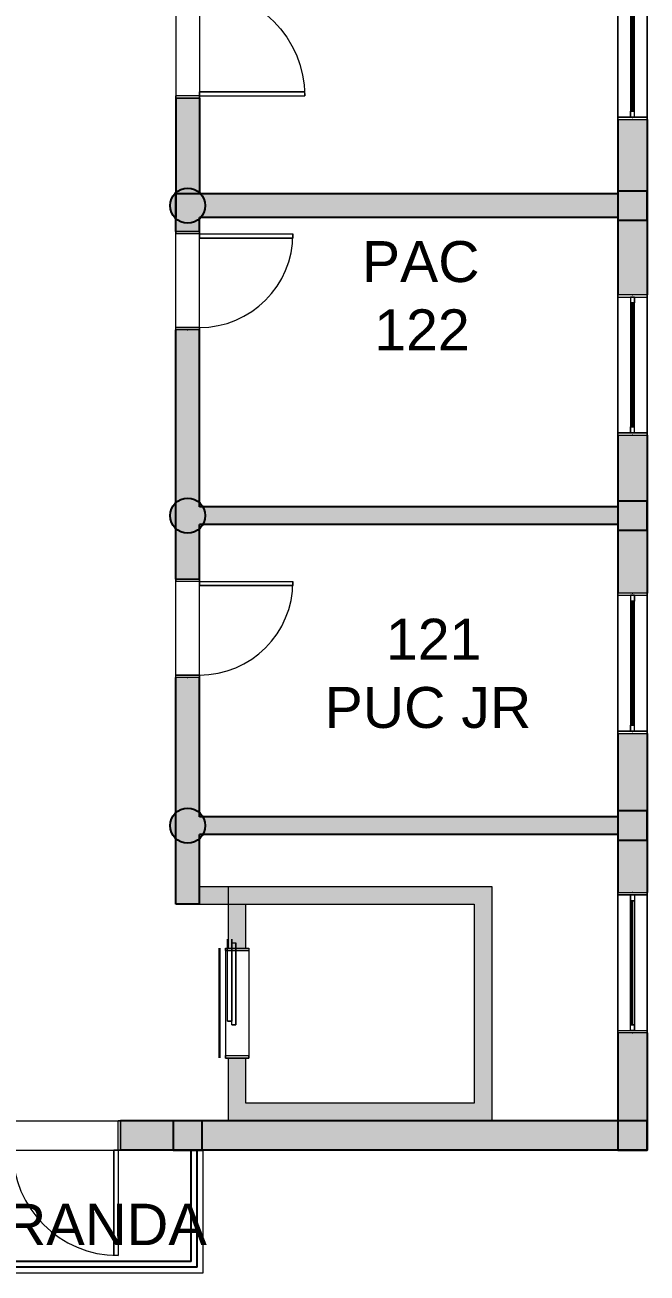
# Model space of a CAD drawing. Header units: metres. Extents: x 512 to 829, y -209 to 245.
# Drawn here: x 688.88 to 694.2, y -105.75 to -95.08 of the extents above; entities that cross this region are included whole.
import ezdxf

# ---------------------------------------------------------------- set-up
doc = ezdxf.new("R2010")
doc.units = ezdxf.units.M
doc.header["$LTSCALE"] = 0.508
doc.set_wipeout_variables(frame=1)
doc.header["$PDSIZE"] = -2
for name, color, linetype, lineweight in [('AMB-NOVOS', 10, 'Continuous', 15), ('CONTORNO', 7, 'Continuous', 15), ('COVID-ADESIVO ELEVADOR', 90, 'Continuous', 5), ('None', 7, 'Continuous', 5), ('NãoImprimir', 7, 'Continuous', 5), ('Peitoris', 2, 'Continuous', 5), ('ROTADEF', 253, 'Continuous', 15), ('Telhado-Princ', 7, 'Continuous', 5), ('TEXTO', 7, 'Continuous', 15)]:
    doc.layers.add(name, color=color, linetype=linetype, lineweight=lineweight)
doc.styles.add('Arial', font='arial.ttf')

# ---------------------------------------------------------------- blocks, each defined once
blk = doc.blocks.new('Grupo-6517')
at = {"layer": 'None', "color": 7, "linetype": 'Continuous', "lineweight": 5}
for p, q in [((-0.47, 0.1), (-0.47, -0.1)), ((0.47, 0.1), (0.47, -0.1))]:
    blk.add_line(p, q, dxfattribs=at)
blk = doc.blocks.new('Grupo-6518')
at = {"layer": 'None', "color": 7, "linetype": 'Continuous', "lineweight": 5}
for points in [[(-0.47, 0.1), (-0.45, 0.1), (-0.45, -0.1), (-0.47, -0.1)], [(0.45, 0.1), (0.47, 0.1), (0.47, -0.1), (0.45, -0.1)]]:
    blk.add_lwpolyline(points, close=True, dxfattribs=at)
blk = doc.blocks.new('Grupo-6519')
at = {"layer": 'None', "color": 7, "linetype": 'Continuous', "lineweight": 5}
for p, q in [((-0.47, 0.1), (-0.45, 0.1)), ((-0.45, 0.1), (-0.45, -0.1)), ((0.47, 0.1), (0.45, 0.1)), ((0.45, 0.1), (0.45, -0.1)), ((-0.47, -0.1), (-0.45, -0.1)), ((0.47, -0.1), (0.45, -0.1))]:
    blk.add_line(p, q, dxfattribs=at)
at = {"layer": 'None', "color": 7}
for name in ['Grupo-6517', 'Grupo-6518']:
    blk.add_blockref(name, (0, 0), dxfattribs=at)
blk = doc.blocks.new('Grupo-6520')
at = {"layer": 'None', "color": 7, "linetype": 'Continuous', "lineweight": 5}
blk.add_arc((-0.45, 0.1), 0.9, 0, 90, dxfattribs=at)
blk = doc.blocks.new('Grupo-6521')
at = {"layer": 'None', "color": 7, "linetype": 'Continuous', "lineweight": 5}
blk.add_lwpolyline([(-0.45, 0.1), (-0.45, 1), (-0.415, 1), (-0.415, 0.1)], close=True, dxfattribs=at)
blk = doc.blocks.new('Grupo-6522')
at = {"layer": 'None', "color": 7, "linetype": 'Continuous', "lineweight": 5}
for p, q in [((-0.45, 0.1), (-0.45, 1)), ((-0.45, 1), (-0.415, 1)), ((-0.415, 0.1), (-0.415, 1)), ((-0.45, 0.1), (-0.415, 0.1))]:
    blk.add_line(p, q, dxfattribs=at)
at = {"layer": 'None', "color": 7}
blk.add_blockref('Grupo-6521', (0, 0), dxfattribs=at)
blk = doc.blocks.new('Grupo-6523')
at = {"layer": 'Peitoris', "color": 7}
blk.add_blockref('Grupo-6522', (0, 0), dxfattribs=at)
blk = doc.blocks.new('Grupo-6524')
at = {"layer": 'None', "color": 7, "linetype": 'Continuous', "lineweight": 5}
for p, q in [((0.47, 0.1), (-0.47, 0.1)), ((0.47, -0.1), (-0.47, -0.1))]:
    blk.add_line(p, q, dxfattribs=at)
blk = doc.blocks.new('Door (2D)-262')
at = {"layer": 'NãoImprimir', "color": 7, "linetype": 'Continuous', "lineweight": 5}
for p in [(-0.47, 0), (0.47, 0)]:
    blk.add_point(p, dxfattribs=at)
at = {"layer": 'None', "color": 7}
for name in ['Grupo-6523', 'Grupo-6519']:
    blk.add_blockref(name, (0, 0), dxfattribs=at)
at = {"layer": 'Peitoris', "color": 7}
blk.add_blockref('Grupo-6520', (0, 0), dxfattribs=at)
at = {"layer": 'Telhado-Princ', "color": 7}
blk.add_blockref('Grupo-6524', (0, 0), dxfattribs=at)
blk = doc.blocks.new('Grupo-6549')
at = {"layer": 'None', "color": 7, "linetype": 'Continuous', "lineweight": 5}
for p, q in [((-0.42, 0.1), (-0.42, -0.1)), ((0.42, 0.1), (0.42, -0.1))]:
    blk.add_line(p, q, dxfattribs=at)
blk = doc.blocks.new('Grupo-6550')
at = {"layer": 'None', "color": 7, "linetype": 'Continuous', "lineweight": 5}
for points in [[(-0.42, 0.1), (-0.4, 0.1), (-0.4, -0.1), (-0.42, -0.1)], [(0.4, 0.1), (0.42, 0.1), (0.42, -0.1), (0.4, -0.1)]]:
    blk.add_lwpolyline(points, close=True, dxfattribs=at)
blk = doc.blocks.new('Grupo-6551')
at = {"layer": 'None', "color": 7, "linetype": 'Continuous', "lineweight": 5}
for p, q in [((-0.42, 0.1), (-0.4, 0.1)), ((-0.4, 0.1), (-0.4, -0.1)), ((0.42, 0.1), (0.4, 0.1)), ((0.4, 0.1), (0.4, -0.1)), ((-0.42, -0.1), (-0.4, -0.1)), ((0.42, -0.1), (0.4, -0.1))]:
    blk.add_line(p, q, dxfattribs=at)
at = {"layer": 'None', "color": 7}
for name in ['Grupo-6549', 'Grupo-6550']:
    blk.add_blockref(name, (0, 0), dxfattribs=at)
blk = doc.blocks.new('Grupo-6552')
at = {"layer": 'None', "color": 7, "linetype": 'Continuous', "lineweight": 5}
blk.add_arc((-0.4, 0.1), 0.8, 0, 90, dxfattribs=at)
blk = doc.blocks.new('Grupo-6553')
at = {"layer": 'None', "color": 7, "linetype": 'Continuous', "lineweight": 5}
blk.add_lwpolyline([(-0.4, 0.1), (-0.4, 0.9), (-0.365, 0.9), (-0.365, 0.1)], close=True, dxfattribs=at)
blk = doc.blocks.new('Grupo-6554')
at = {"layer": 'None', "color": 7, "linetype": 'Continuous', "lineweight": 5}
for p, q in [((-0.4, 0.1), (-0.4, 0.9)), ((-0.4, 0.9), (-0.365, 0.9)), ((-0.365, 0.1), (-0.365, 0.9)), ((-0.4, 0.1), (-0.365, 0.1))]:
    blk.add_line(p, q, dxfattribs=at)
at = {"layer": 'None', "color": 7}
blk.add_blockref('Grupo-6553', (0, 0), dxfattribs=at)
blk = doc.blocks.new('Grupo-6555')
at = {"layer": 'Peitoris', "color": 7}
blk.add_blockref('Grupo-6554', (0, 0), dxfattribs=at)
blk = doc.blocks.new('Grupo-6556')
at = {"layer": 'None', "color": 7, "linetype": 'Continuous', "lineweight": 5}
for p, q in [((0.42, 0.1), (-0.42, 0.1)), ((0.42, -0.1), (-0.42, -0.1))]:
    blk.add_line(p, q, dxfattribs=at)
blk = doc.blocks.new('Door (2D)-266')
at = {"layer": 'NãoImprimir', "color": 7, "linetype": 'Continuous', "lineweight": 5}
for p in [(-0.42, 0), (0.42, 0)]:
    blk.add_point(p, dxfattribs=at)
at = {"layer": 'None', "color": 7}
for name in ['Grupo-6555', 'Grupo-6551']:
    blk.add_blockref(name, (0, 0), dxfattribs=at)
at = {"layer": 'Peitoris', "color": 7}
blk.add_blockref('Grupo-6552', (0, 0), dxfattribs=at)
at = {"layer": 'Telhado-Princ', "color": 7}
blk.add_blockref('Grupo-6556', (0, 0), dxfattribs=at)
blk = doc.blocks.new('Grupo-6557')
at = {"layer": 'None', "color": 7, "linetype": 'Continuous', "lineweight": 5}
for p, q in [((-0.42, 0.1), (-0.42, -0.1)), ((0.42, 0.1), (0.42, -0.1))]:
    blk.add_line(p, q, dxfattribs=at)
blk = doc.blocks.new('Grupo-6558')
at = {"layer": 'None', "color": 7, "linetype": 'Continuous', "lineweight": 5}
for points in [[(-0.42, 0.1), (-0.4, 0.1), (-0.4, -0.1), (-0.42, -0.1)], [(0.4, 0.1), (0.42, 0.1), (0.42, -0.1), (0.4, -0.1)]]:
    blk.add_lwpolyline(points, close=True, dxfattribs=at)
blk = doc.blocks.new('Grupo-6559')
at = {"layer": 'None', "color": 7, "linetype": 'Continuous', "lineweight": 5}
for p, q in [((-0.42, 0.1), (-0.4, 0.1)), ((-0.4, 0.1), (-0.4, -0.1)), ((0.42, 0.1), (0.4, 0.1)), ((0.4, 0.1), (0.4, -0.1)), ((-0.42, -0.1), (-0.4, -0.1)), ((0.42, -0.1), (0.4, -0.1))]:
    blk.add_line(p, q, dxfattribs=at)
at = {"layer": 'None', "color": 7}
for name in ['Grupo-6557', 'Grupo-6558']:
    blk.add_blockref(name, (0, 0), dxfattribs=at)
blk = doc.blocks.new('Grupo-6560')
at = {"layer": 'None', "color": 7, "linetype": 'Continuous', "lineweight": 5}
blk.add_arc((-0.4, 0.1), 0.8, 0, 90, dxfattribs=at)
blk = doc.blocks.new('Grupo-6561')
at = {"layer": 'None', "color": 7, "linetype": 'Continuous', "lineweight": 5}
blk.add_lwpolyline([(-0.4, 0.1), (-0.4, 0.9), (-0.365, 0.9), (-0.365, 0.1)], close=True, dxfattribs=at)
blk = doc.blocks.new('Grupo-6562')
at = {"layer": 'None', "color": 7, "linetype": 'Continuous', "lineweight": 5}
for p, q in [((-0.4, 0.1), (-0.4, 0.9)), ((-0.4, 0.9), (-0.365, 0.9)), ((-0.365, 0.1), (-0.365, 0.9)), ((-0.4, 0.1), (-0.365, 0.1))]:
    blk.add_line(p, q, dxfattribs=at)
at = {"layer": 'None', "color": 7}
blk.add_blockref('Grupo-6561', (0, 0), dxfattribs=at)
blk = doc.blocks.new('Grupo-6563')
at = {"layer": 'Peitoris', "color": 7}
blk.add_blockref('Grupo-6562', (0, 0), dxfattribs=at)
blk = doc.blocks.new('Grupo-6564')
at = {"layer": 'None', "color": 7, "linetype": 'Continuous', "lineweight": 5}
for p, q in [((0.42, 0.1), (-0.42, 0.1)), ((0.42, -0.1), (-0.42, -0.1))]:
    blk.add_line(p, q, dxfattribs=at)
blk = doc.blocks.new('Door (2D)-267')
at = {"layer": 'NãoImprimir', "color": 7, "linetype": 'Continuous', "lineweight": 5}
for p in [(-0.42, 0), (0.42, 0)]:
    blk.add_point(p, dxfattribs=at)
at = {"layer": 'None', "color": 7}
for name in ['Grupo-6563', 'Grupo-6559']:
    blk.add_blockref(name, (0, 0), dxfattribs=at)
at = {"layer": 'Peitoris', "color": 7}
blk.add_blockref('Grupo-6560', (0, 0), dxfattribs=at)
at = {"layer": 'Telhado-Princ', "color": 7}
blk.add_blockref('Grupo-6564', (0, 0), dxfattribs=at)
blk = doc.blocks.new('Grupo-6669')
at = {"layer": 'None', "color": 7, "linetype": 'Continuous', "lineweight": 5}
for p, q in [((-0.47, 0.125), (-0.47, -0.125)), ((0.47, 0.125), (0.47, -0.125))]:
    blk.add_line(p, q, dxfattribs=at)
blk = doc.blocks.new('Grupo-6670')
at = {"layer": 'None', "color": 7, "linetype": 'Continuous', "lineweight": 5}
for points in [[(-0.47, 0.125), (-0.45, 0.125), (-0.45, -0.125), (-0.47, -0.125)], [(0.45, 0.125), (0.47, 0.125), (0.47, -0.125), (0.45, -0.125)]]:
    blk.add_lwpolyline(points, close=True, dxfattribs=at)
blk = doc.blocks.new('Grupo-6671')
at = {"layer": 'None', "color": 7, "linetype": 'Continuous', "lineweight": 5}
for p, q in [((-0.47, 0.125), (-0.45, 0.125)), ((-0.45, 0.125), (-0.45, -0.125)), ((0.47, 0.125), (0.45, 0.125)), ((0.45, 0.125), (0.45, -0.125)), ((-0.47, -0.125), (-0.45, -0.125)), ((0.47, -0.125), (0.45, -0.125))]:
    blk.add_line(p, q, dxfattribs=at)
at = {"layer": 'None', "color": 7}
for name in ['Grupo-6669', 'Grupo-6670']:
    blk.add_blockref(name, (0, 0), dxfattribs=at)
blk = doc.blocks.new('Grupo-6672')
at = {"layer": 'None', "color": 7, "linetype": 'Continuous', "lineweight": 5}
blk.add_arc((-0.45, 0.125), 0.9, 0, 90, dxfattribs=at)
blk = doc.blocks.new('Grupo-6673')
at = {"layer": 'None', "color": 7, "linetype": 'Continuous', "lineweight": 5}
blk.add_lwpolyline([(-0.45, 0.125), (-0.45, 1.025), (-0.415, 1.025), (-0.415, 0.125)], close=True, dxfattribs=at)
blk = doc.blocks.new('Grupo-6674')
at = {"layer": 'None', "color": 7, "linetype": 'Continuous', "lineweight": 5}
for p, q in [((-0.45, 0.125), (-0.45, 1.025)), ((-0.45, 1.025), (-0.415, 1.025)), ((-0.415, 0.125), (-0.415, 1.025)), ((-0.45, 0.125), (-0.415, 0.125))]:
    blk.add_line(p, q, dxfattribs=at)
at = {"layer": 'None', "color": 7}
blk.add_blockref('Grupo-6673', (0, 0), dxfattribs=at)
blk = doc.blocks.new('Grupo-6675')
at = {"layer": 'Peitoris', "color": 7}
blk.add_blockref('Grupo-6674', (0, 0), dxfattribs=at)
blk = doc.blocks.new('Grupo-6676')
at = {"layer": 'None', "color": 7, "linetype": 'Continuous', "lineweight": 5}
for p, q in [((0.47, 0.125), (-0.47, 0.125)), ((0.47, -0.125), (-0.47, -0.125))]:
    blk.add_line(p, q, dxfattribs=at)
blk = doc.blocks.new('Door (2D)-268')
at = {"layer": 'NãoImprimir', "color": 7, "linetype": 'Continuous', "lineweight": 5}
for p in [(-0.47, 0), (0.47, 0)]:
    blk.add_point(p, dxfattribs=at)
at = {"layer": 'None', "color": 7}
for name in ['Grupo-6675', 'Grupo-6671']:
    blk.add_blockref(name, (0, 0), dxfattribs=at)
at = {"layer": 'Peitoris', "color": 7}
blk.add_blockref('Grupo-6672', (0, 0), dxfattribs=at)
at = {"layer": 'Telhado-Princ', "color": 7}
blk.add_blockref('Grupo-6676', (0, 0), dxfattribs=at)
blk = doc.blocks.new('Grupo-6733')
at = {"layer": 'None', "color": 7, "linetype": 'Continuous', "lineweight": 5}
for points in [[(-0.6, 0.125), (-0.58095, 0.125), (-0.58095, -0.125), (-0.6, -0.125)], [(0.58095, 0.125), (0.6, 0.125), (0.6, -0.125), (0.58095, -0.125)]]:
    blk.add_lwpolyline(points, close=True, dxfattribs=at)
blk = doc.blocks.new('Grupo-6734')
at = {"layer": 'None', "color": 7, "linetype": 'Continuous', "lineweight": 5}
for p, q in [((-0.6, 0.125), (-0.58095, 0.125)), ((-0.58095, 0.125), (-0.58095, -0.125)), ((0.6, 0.125), (0.58095, 0.125)), ((0.58095, 0.125), (0.58095, -0.125)), ((-0.6, -0.125), (-0.58095, -0.125)), ((0.6, -0.125), (0.58095, -0.125))]:
    blk.add_line(p, q, dxfattribs=at)
at = {"layer": 'None', "color": 7}
blk.add_blockref('Grupo-6733', (0, 0), dxfattribs=at)
blk = doc.blocks.new('Grupo-6735')
at = {"layer": 'None', "color": 7, "linetype": 'Continuous', "lineweight": 5}
for p, q in [((-0.581, 0.017), (-0.581, -0.017)), ((0.581, 0.017), (0.581, -0.017))]:
    blk.add_line(p, q, dxfattribs=at)
blk = doc.blocks.new('Grupo-6736')
at = {"layer": 'None', "color": 7, "linetype": 'Continuous', "lineweight": 5}
for points in [[(-0.581, 0.017), (-0.53, 0.017), (-0.53, -0.017), (-0.581, -0.017)], [(0.53, 0.017), (0.581, 0.017), (0.581, -0.017), (0.53, -0.017)]]:
    blk.add_lwpolyline(points, close=True, dxfattribs=at)
blk = doc.blocks.new('Grupo-6737')
at = {"layer": 'None', "color": 7, "linetype": 'Continuous', "lineweight": 5}
for p, q in [((-0.581, 0.017), (-0.53, 0.017)), ((-0.53, 0.017), (-0.53, -0.017)), ((0.581, 0.017), (0.53, 0.017)), ((0.53, 0.017), (0.53, -0.017)), ((-0.581, -0.017), (-0.53, -0.017)), ((0.581, -0.017), (0.53, -0.017))]:
    blk.add_line(p, q, dxfattribs=at)
blk.add_lwpolyline([(-0.53, 0.017), (0.53, 0.017), (0.53, -0.017), (-0.53, -0.017)], close=True, dxfattribs=at)
at = {"layer": 'None', "color": 7}
for name in ['Grupo-6735', 'Grupo-6736']:
    blk.add_blockref(name, (0, 0), dxfattribs=at)
blk = doc.blocks.new('Grupo-6739')
at = {"layer": 'None', "color": 7, "linetype": 'Continuous', "lineweight": 25}
for p, q in [((-0.53015, 0.000635), (0.53015, 0.000635)), ((-0.53015, -0.000635), (0.53015, -0.000635))]:
    blk.add_line(p, q, dxfattribs=at)
blk = doc.blocks.new('Grupo-6740')
at = {"layer": 'None', "color": 7, "linetype": 'Continuous', "lineweight": 20}
for p, q in [((0.6, 0.125), (-0.6, 0.125)), ((0.6, -0.125), (-0.6, -0.125))]:
    blk.add_line(p, q, dxfattribs=at)
blk = doc.blocks.new('Window (2D)-531')
at = {"color": 7, "linetype": 'Continuous', "lineweight": 5}
blk.add_wipeout([(-0.6, 0.125), (0.6, 0.125), (0.6, -0.125), (-0.6, -0.125)], dxfattribs=at).dxf.layer = 'None'
at = {"layer": 'None', "color": 7, "linetype": 'Continuous', "lineweight": 5}
for p, q in [((-0.6, 0.125), (0.6, 0.125)), ((-0.6, -0.125), (0.6, -0.125))]:
    blk.add_line(p, q, dxfattribs=at)
at = {"layer": 'NãoImprimir', "linetype": 'Continuous'}
for p in [(-0.6, 0), (0.6, 0)]:
    blk.add_point(p, dxfattribs=at)
at = {"layer": 'None', "color": 7}
blk.add_blockref('Grupo-6734', (0, 0), dxfattribs=at)
at = {"layer": 'Peitoris'}
for name in ['Grupo-6737', 'Grupo-6739']:
    blk.add_blockref(name, (0, 0), dxfattribs=at)
at = {"layer": 'Telhado-Princ'}
blk.add_blockref('Grupo-6740', (0, 0), dxfattribs=at)
blk = doc.blocks.new('Grupo-6741')
at = {"layer": 'None', "color": 7, "linetype": 'Continuous', "lineweight": 5}
for points in [[(-0.6, 0.125), (-0.58095, 0.125), (-0.58095, -0.125), (-0.6, -0.125)], [(0.58095, 0.125), (0.6, 0.125), (0.6, -0.125), (0.58095, -0.125)]]:
    blk.add_lwpolyline(points, close=True, dxfattribs=at)
blk = doc.blocks.new('Grupo-6742')
at = {"layer": 'None', "color": 7, "linetype": 'Continuous', "lineweight": 5}
for p, q in [((-0.6, 0.125), (-0.58095, 0.125)), ((-0.58095, 0.125), (-0.58095, -0.125)), ((0.6, 0.125), (0.58095, 0.125)), ((0.58095, 0.125), (0.58095, -0.125)), ((-0.6, -0.125), (-0.58095, -0.125)), ((0.6, -0.125), (0.58095, -0.125))]:
    blk.add_line(p, q, dxfattribs=at)
at = {"layer": 'None', "color": 7}
blk.add_blockref('Grupo-6741', (0, 0), dxfattribs=at)
blk = doc.blocks.new('Grupo-6743')
at = {"layer": 'None', "color": 7, "linetype": 'Continuous', "lineweight": 5}
for p, q in [((-0.581, 0.017), (-0.581, -0.017)), ((0.581, 0.017), (0.581, -0.017))]:
    blk.add_line(p, q, dxfattribs=at)
blk = doc.blocks.new('Grupo-6744')
at = {"layer": 'None', "color": 7, "linetype": 'Continuous', "lineweight": 5}
for points in [[(-0.581, 0.017), (-0.53, 0.017), (-0.53, -0.017), (-0.581, -0.017)], [(0.53, 0.017), (0.581, 0.017), (0.581, -0.017), (0.53, -0.017)]]:
    blk.add_lwpolyline(points, close=True, dxfattribs=at)
blk = doc.blocks.new('Grupo-6745')
at = {"layer": 'None', "color": 7, "linetype": 'Continuous', "lineweight": 5}
for p, q in [((-0.581, 0.017), (-0.53, 0.017)), ((-0.53, 0.017), (-0.53, -0.017)), ((0.581, 0.017), (0.53, 0.017)), ((0.53, 0.017), (0.53, -0.017)), ((-0.581, -0.017), (-0.53, -0.017)), ((0.581, -0.017), (0.53, -0.017))]:
    blk.add_line(p, q, dxfattribs=at)
blk.add_lwpolyline([(-0.53, 0.017), (0.53, 0.017), (0.53, -0.017), (-0.53, -0.017)], close=True, dxfattribs=at)
at = {"layer": 'None', "color": 7}
for name in ['Grupo-6743', 'Grupo-6744']:
    blk.add_blockref(name, (0, 0), dxfattribs=at)
blk = doc.blocks.new('Grupo-6747')
at = {"layer": 'None', "color": 7, "linetype": 'Continuous', "lineweight": 25}
for p, q in [((-0.53015, 0.000635), (0.53015, 0.000635)), ((-0.53015, -0.000635), (0.53015, -0.000635))]:
    blk.add_line(p, q, dxfattribs=at)
blk = doc.blocks.new('Grupo-6748')
at = {"layer": 'None', "color": 7, "linetype": 'Continuous', "lineweight": 20}
for p, q in [((0.6, 0.125), (-0.6, 0.125)), ((0.6, -0.125), (-0.6, -0.125))]:
    blk.add_line(p, q, dxfattribs=at)
blk = doc.blocks.new('Window (2D)-532')
at = {"color": 7, "linetype": 'Continuous', "lineweight": 5}
blk.add_wipeout([(-0.6, 0.125), (0.6, 0.125), (0.6, -0.125), (-0.6, -0.125)], dxfattribs=at).dxf.layer = 'None'
at = {"layer": 'None', "color": 7, "linetype": 'Continuous', "lineweight": 5}
for p, q in [((-0.6, 0.125), (0.6, 0.125)), ((-0.6, -0.125), (0.6, -0.125))]:
    blk.add_line(p, q, dxfattribs=at)
at = {"layer": 'NãoImprimir', "linetype": 'Continuous'}
for p in [(-0.6, 0), (0.6, 0)]:
    blk.add_point(p, dxfattribs=at)
at = {"layer": 'None', "color": 7}
blk.add_blockref('Grupo-6742', (0, 0), dxfattribs=at)
at = {"layer": 'Peitoris'}
for name in ['Grupo-6745', 'Grupo-6747']:
    blk.add_blockref(name, (0, 0), dxfattribs=at)
at = {"layer": 'Telhado-Princ'}
blk.add_blockref('Grupo-6748', (0, 0), dxfattribs=at)
blk = doc.blocks.new('Grupo-6749')
at = {"layer": 'None', "color": 7, "linetype": 'Continuous', "lineweight": 5}
for points in [[(-0.6, 0.125), (-0.58095, 0.125), (-0.58095, -0.125), (-0.6, -0.125)], [(0.58095, 0.125), (0.6, 0.125), (0.6, -0.125), (0.58095, -0.125)]]:
    blk.add_lwpolyline(points, close=True, dxfattribs=at)
blk = doc.blocks.new('Grupo-6750')
at = {"layer": 'None', "color": 7, "linetype": 'Continuous', "lineweight": 5}
for p, q in [((-0.6, 0.125), (-0.58095, 0.125)), ((-0.58095, 0.125), (-0.58095, -0.125)), ((0.6, 0.125), (0.58095, 0.125)), ((0.58095, 0.125), (0.58095, -0.125)), ((-0.6, -0.125), (-0.58095, -0.125)), ((0.6, -0.125), (0.58095, -0.125))]:
    blk.add_line(p, q, dxfattribs=at)
at = {"layer": 'None', "color": 7}
blk.add_blockref('Grupo-6749', (0, 0), dxfattribs=at)
blk = doc.blocks.new('Grupo-6751')
at = {"layer": 'None', "color": 7, "linetype": 'Continuous', "lineweight": 5}
for p, q in [((-0.581, 0.017), (-0.581, -0.017)), ((0.581, 0.017), (0.581, -0.017))]:
    blk.add_line(p, q, dxfattribs=at)
blk = doc.blocks.new('Grupo-6752')
at = {"layer": 'None', "color": 7, "linetype": 'Continuous', "lineweight": 5}
for points in [[(-0.581, 0.017), (-0.53, 0.017), (-0.53, -0.017), (-0.581, -0.017)], [(0.53, 0.017), (0.581, 0.017), (0.581, -0.017), (0.53, -0.017)]]:
    blk.add_lwpolyline(points, close=True, dxfattribs=at)
blk = doc.blocks.new('Grupo-6753')
at = {"layer": 'None', "color": 7, "linetype": 'Continuous', "lineweight": 5}
for p, q in [((-0.581, 0.017), (-0.53, 0.017)), ((-0.53, 0.017), (-0.53, -0.017)), ((0.581, 0.017), (0.53, 0.017)), ((0.53, 0.017), (0.53, -0.017)), ((-0.581, -0.017), (-0.53, -0.017)), ((0.581, -0.017), (0.53, -0.017))]:
    blk.add_line(p, q, dxfattribs=at)
blk.add_lwpolyline([(-0.53, 0.017), (0.53, 0.017), (0.53, -0.017), (-0.53, -0.017)], close=True, dxfattribs=at)
at = {"layer": 'None', "color": 7}
for name in ['Grupo-6751', 'Grupo-6752']:
    blk.add_blockref(name, (0, 0), dxfattribs=at)
blk = doc.blocks.new('Grupo-6755')
at = {"layer": 'None', "color": 7, "linetype": 'Continuous', "lineweight": 25}
for p, q in [((-0.53015, 0.000635), (0.53015, 0.000635)), ((-0.53015, -0.000635), (0.53015, -0.000635))]:
    blk.add_line(p, q, dxfattribs=at)
blk = doc.blocks.new('Grupo-6756')
at = {"layer": 'None', "color": 7, "linetype": 'Continuous', "lineweight": 20}
for p, q in [((0.6, 0.125), (-0.6, 0.125)), ((0.6, -0.125), (-0.6, -0.125))]:
    blk.add_line(p, q, dxfattribs=at)
blk = doc.blocks.new('Window (2D)-533')
at = {"color": 7, "linetype": 'Continuous', "lineweight": 5}
blk.add_wipeout([(-0.6, 0.125), (0.6, 0.125), (0.6, -0.125), (-0.6, -0.125)], dxfattribs=at).dxf.layer = 'None'
at = {"layer": 'None', "color": 7, "linetype": 'Continuous', "lineweight": 5}
for p, q in [((-0.6, 0.125), (0.6, 0.125)), ((-0.6, -0.125), (0.6, -0.125))]:
    blk.add_line(p, q, dxfattribs=at)
at = {"layer": 'NãoImprimir', "linetype": 'Continuous'}
for p in [(-0.6, 0), (0.6, 0)]:
    blk.add_point(p, dxfattribs=at)
at = {"layer": 'None', "color": 7}
blk.add_blockref('Grupo-6750', (0, 0), dxfattribs=at)
at = {"layer": 'Peitoris'}
for name in ['Grupo-6753', 'Grupo-6755']:
    blk.add_blockref(name, (0, 0), dxfattribs=at)
at = {"layer": 'Telhado-Princ'}
blk.add_blockref('Grupo-6756', (0, 0), dxfattribs=at)
blk = doc.blocks.new('Grupo-6757')
at = {"layer": 'None', "color": 7, "linetype": 'Continuous', "lineweight": 5}
for points in [[(-0.6, 0.125), (-0.58095, 0.125), (-0.58095, -0.125), (-0.6, -0.125)], [(0.58095, 0.125), (0.6, 0.125), (0.6, -0.125), (0.58095, -0.125)]]:
    blk.add_lwpolyline(points, close=True, dxfattribs=at)
blk = doc.blocks.new('Grupo-6758')
at = {"layer": 'None', "color": 7, "linetype": 'Continuous', "lineweight": 5}
for p, q in [((-0.6, 0.125), (-0.58095, 0.125)), ((-0.58095, 0.125), (-0.58095, -0.125)), ((0.6, 0.125), (0.58095, 0.125)), ((0.58095, 0.125), (0.58095, -0.125)), ((-0.6, -0.125), (-0.58095, -0.125)), ((0.6, -0.125), (0.58095, -0.125))]:
    blk.add_line(p, q, dxfattribs=at)
at = {"layer": 'None', "color": 7}
blk.add_blockref('Grupo-6757', (0, 0), dxfattribs=at)
blk = doc.blocks.new('Grupo-6759')
at = {"layer": 'None', "color": 7, "linetype": 'Continuous', "lineweight": 5}
for p, q in [((-0.581, 0.017), (-0.581, -0.017)), ((0.581, 0.017), (0.581, -0.017))]:
    blk.add_line(p, q, dxfattribs=at)
blk = doc.blocks.new('Grupo-6760')
at = {"layer": 'None', "color": 7, "linetype": 'Continuous', "lineweight": 5}
for points in [[(-0.581, 0.017), (-0.53, 0.017), (-0.53, -0.017), (-0.581, -0.017)], [(0.53, 0.017), (0.581, 0.017), (0.581, -0.017), (0.53, -0.017)]]:
    blk.add_lwpolyline(points, close=True, dxfattribs=at)
blk = doc.blocks.new('Grupo-6761')
at = {"layer": 'None', "color": 7, "linetype": 'Continuous', "lineweight": 5}
for p, q in [((-0.581, 0.017), (-0.53, 0.017)), ((-0.53, 0.017), (-0.53, -0.017)), ((0.581, 0.017), (0.53, 0.017)), ((0.53, 0.017), (0.53, -0.017)), ((-0.581, -0.017), (-0.53, -0.017)), ((0.581, -0.017), (0.53, -0.017))]:
    blk.add_line(p, q, dxfattribs=at)
blk.add_lwpolyline([(-0.53, 0.017), (0.53, 0.017), (0.53, -0.017), (-0.53, -0.017)], close=True, dxfattribs=at)
at = {"layer": 'None', "color": 7}
for name in ['Grupo-6759', 'Grupo-6760']:
    blk.add_blockref(name, (0, 0), dxfattribs=at)
blk = doc.blocks.new('Grupo-6763')
at = {"layer": 'None', "color": 7, "linetype": 'Continuous', "lineweight": 25}
for p, q in [((-0.53015, 0.000635), (0.53015, 0.000635)), ((-0.53015, -0.000635), (0.53015, -0.000635))]:
    blk.add_line(p, q, dxfattribs=at)
blk = doc.blocks.new('Grupo-6764')
at = {"layer": 'None', "color": 7, "linetype": 'Continuous', "lineweight": 20}
for p, q in [((0.6, 0.125), (-0.6, 0.125)), ((0.6, -0.125), (-0.6, -0.125))]:
    blk.add_line(p, q, dxfattribs=at)
blk = doc.blocks.new('Window (2D)-534')
at = {"color": 7, "linetype": 'Continuous', "lineweight": 5}
blk.add_wipeout([(-0.6, 0.125), (0.6, 0.125), (0.6, -0.125), (-0.6, -0.125)], dxfattribs=at).dxf.layer = 'None'
at = {"layer": 'None', "color": 7, "linetype": 'Continuous', "lineweight": 5}
for p, q in [((-0.6, 0.125), (0.6, 0.125)), ((-0.6, -0.125), (0.6, -0.125))]:
    blk.add_line(p, q, dxfattribs=at)
at = {"layer": 'NãoImprimir', "linetype": 'Continuous'}
for p in [(-0.6, 0), (0.6, 0)]:
    blk.add_point(p, dxfattribs=at)
at = {"layer": 'None', "color": 7}
blk.add_blockref('Grupo-6758', (0, 0), dxfattribs=at)
at = {"layer": 'Peitoris'}
for name in ['Grupo-6761', 'Grupo-6763']:
    blk.add_blockref(name, (0, 0), dxfattribs=at)
at = {"layer": 'Telhado-Princ'}
blk.add_blockref('Grupo-6764', (0, 0), dxfattribs=at)
blk = doc.blocks.new('Grupo-6781')
at = {"layer": 'None', "linetype": 'Continuous', "lineweight": 0}
for points in [[(-25.275, -5.813), (-25.275, -6.063), (-25.025, -6.063), (-25.025, -5.813)], [(-21.465, -5.813), (-21.465, -6.063), (-21.215, -6.063), (-21.215, -5.813)], [(-19.375, -5.813), (-19.375, -6.063), (-19.125, -6.063), (-19.125, -5.813)], [(-15.575, -5.813), (-15.575, -6.063), (-15.325, -6.063), (-15.325, -5.813)]]:
    blk.add_hatch(color=255, dxfattribs=at).paths.add_polyline_path(points)
at = {"layer": 'None', "color": 7, "linetype": 'Continuous', "lineweight": 25}
for points in [[(-25.275, -5.813), (-25.275, -6.063), (-25.025, -6.063), (-25.025, -5.813)], [(-21.465, -5.813), (-21.465, -6.063), (-21.215, -6.063), (-21.215, -5.813)], [(-19.375, -5.813), (-19.375, -6.063), (-19.125, -6.063), (-19.125, -5.813)], [(-15.575, -5.813), (-15.575, -6.063), (-15.325, -6.063), (-15.325, -5.813)]]:
    blk.add_lwpolyline(points, close=True, dxfattribs=at)
blk = doc.blocks.new('Grupo-6782')
at = {"layer": 'None', "linetype": 'Continuous', "lineweight": 0}
for points in [[(-25.275, -3.163), (-25.275, -3.413), (-25.025, -3.413), (-25.025, -3.163)], [(-15.575, -3.163), (-15.575, -3.413), (-15.325, -3.413), (-15.325, -3.163)]]:
    blk.add_hatch(color=255, dxfattribs=at).paths.add_polyline_path(points)
h = blk.add_hatch(color=255, dxfattribs=at)
edge = h.paths.add_edge_path()
edge.add_arc((-21.35, -3.288), 0.15, 0, 360, ccw=False)
h = blk.add_hatch(color=255, dxfattribs=at)
edge = h.paths.add_edge_path()
edge.add_arc((-19.25, -3.288), 0.15, 0, 360, ccw=False)
at = {"layer": 'None', "color": 7, "linetype": 'Continuous', "lineweight": 25}
for points in [[(-25.275, -3.163), (-25.275, -3.413), (-25.025, -3.413), (-25.025, -3.163)], [(-15.575, -3.163), (-15.575, -3.413), (-15.325, -3.413), (-15.325, -3.163)]]:
    blk.add_lwpolyline(points, close=True, dxfattribs=at)
for centre in [(-21.35, -3.288), (-19.25, -3.288)]:
    blk.add_circle(centre, 0.15, dxfattribs=at)
blk = doc.blocks.new('Grupo-6783')
at = {"layer": 'None', "linetype": 'Continuous', "lineweight": 0}
for points in [[(-25.275, -0.513), (-25.275, -0.763), (-25.025, -0.763), (-25.025, -0.513)], [(-15.575, -0.513), (-15.575, -0.763), (-15.325, -0.763), (-15.325, -0.513)]]:
    blk.add_hatch(color=255, dxfattribs=at).paths.add_polyline_path(points)
h = blk.add_hatch(color=255, dxfattribs=at)
edge = h.paths.add_edge_path()
edge.add_arc((-21.35, -0.638), 0.15, 0, 360, ccw=False)
h = blk.add_hatch(color=255, dxfattribs=at)
edge = h.paths.add_edge_path()
edge.add_arc((-19.25, -0.638), 0.15, 0, 360, ccw=False)
at = {"layer": 'None', "color": 7, "linetype": 'Continuous', "lineweight": 25}
for points in [[(-25.275, -0.513), (-25.275, -0.763), (-25.025, -0.763), (-25.025, -0.513)], [(-15.575, -0.513), (-15.575, -0.763), (-15.325, -0.763), (-15.325, -0.513)]]:
    blk.add_lwpolyline(points, close=True, dxfattribs=at)
for centre in [(-21.35, -0.638), (-19.25, -0.638)]:
    blk.add_circle(centre, 0.15, dxfattribs=at)
blk = doc.blocks.new('Grupo-6784')
at = {"layer": 'None', "linetype": 'Continuous', "lineweight": 0}
for points in [[(-25.275, 2.137), (-25.275, 1.887), (-25.025, 1.887), (-25.025, 2.137)], [(-15.575, 2.137), (-15.575, 1.887), (-15.325, 1.887), (-15.325, 2.137)]]:
    blk.add_hatch(color=255, dxfattribs=at).paths.add_polyline_path(points)
h = blk.add_hatch(color=255, dxfattribs=at)
edge = h.paths.add_edge_path()
edge.add_arc((-21.35, 2.012), 0.15, 0, 360, ccw=False)
h = blk.add_hatch(color=255, dxfattribs=at)
edge = h.paths.add_edge_path()
edge.add_arc((-19.25, 2.012), 0.15, 0, 360, ccw=False)
at = {"layer": 'None', "color": 7, "linetype": 'Continuous', "lineweight": 25}
for points in [[(-25.275, 2.137), (-25.275, 1.887), (-25.025, 1.887), (-25.025, 2.137)], [(-15.575, 2.137), (-15.575, 1.887), (-15.325, 1.887), (-15.325, 2.137)]]:
    blk.add_lwpolyline(points, close=True, dxfattribs=at)
for centre in [(-21.35, 2.012), (-19.25, 2.012)]:
    blk.add_circle(centre, 0.15, dxfattribs=at)
blk = doc.blocks.new('Grupo-6793')
at = {"layer": 'None', "color": 7}
for name in ['Grupo-6784', 'Grupo-6783', 'Grupo-6782', 'Grupo-6781']:
    blk.add_blockref(name, (0, 0), dxfattribs=at)
blk = doc.blocks.new('Grupo-740')
at = {"layer": 'CONTORNO', "color": 7, "linetype": 'Continuous', "lineweight": 9}
for p, q in [((-0.47, 0.1), (-0.47, -0.1)), ((0.47, 0.1), (0.47, -0.1)), ((-0.47, -0.1), (-0.45, -0.1)), ((0.47, -0.1), (0.45, -0.1))]:
    blk.add_line(p, q, dxfattribs=at)
blk = doc.blocks.new('Grupo-741')
at = {"layer": 'CONTORNO', "color": 7, "linetype": 'Continuous', "lineweight": 5}
for points in [[(-0.47, 0.1), (-0.45, 0.1), (-0.45, -0.1), (-0.47, -0.1)], [(0.45, 0.1), (0.47, 0.1), (0.47, -0.1), (0.45, -0.1)]]:
    blk.add_lwpolyline(points, close=True, dxfattribs=at)
blk = doc.blocks.new('Grupo-742')
at = {"layer": 'CONTORNO', "color": 7, "linetype": 'Continuous', "lineweight": 5}
for p, q in [((-0.47, 0.1), (-0.45, 0.1)), ((-0.45, 0.1), (-0.45, -0.1)), ((0.47, 0.1), (0.45, 0.1)), ((0.45, 0.1), (0.45, -0.1))]:
    blk.add_line(p, q, dxfattribs=at)
at = {"layer": 'CONTORNO', "color": 7}
for name in ['Grupo-740', 'Grupo-741']:
    blk.add_blockref(name, (0, 0), dxfattribs=at)
blk = doc.blocks.new('Grupo-750')
at = {"layer": 'CONTORNO', "color": 7, "linetype": 'Continuous', "lineweight": 9}
for p, q in [((0.47, 0.1), (-0.47, 0.1)), ((0.47, -0.1), (-0.47, -0.1))]:
    blk.add_line(p, q, dxfattribs=at)

msp = doc.modelspace()

# ---------------------------------------------------------------- linework, layer by layer
at = {"layer": 'COVID-ADESIVO ELEVADOR', "const_width": 0.02, "flags": 128}
msp.add_lwpolyline([(690.5457, -102.9716), (690.5457, -103.9116)], dxfattribs=at)
at = {"layer": 'None', "color": 7, "linetype": 'Continuous', "lineweight": 25}
for p, q in [((690.1729, -95.7068), (690.1729, -96.725)), ((690.3729, -95.7068), (690.3729, -96.525)), ((693.9479, -95.8868), (693.9479, -97.3868)), ((694.1979, -95.8868), (694.1979, -97.3868)), ((690.1729, -96.8468), (690.1729, -96.525)), ((693.9479, -96.525), (690.1729, -96.525)), ((690.3729, -96.8468), (690.3729, -96.725)), ((693.9479, -96.725), (690.3729, -96.725)), ((690.1729, -99.8182), (690.1729, -97.6868)), ((690.3729, -99.2), (690.3729, -97.6868)), ((693.9479, -98.5868), (693.9479, -99.2)), ((694.1979, -98.5868), (694.1979, -99.9368)), ((693.9479, -99.2), (690.3729, -99.2)), ((690.3729, -99.8182), (690.3729, -99.35)), ((693.9479, -99.35), (690.3729, -99.35)), ((693.9479, -99.35), (693.9479, -99.9368)), ((690.1729, -102.5966), (690.1729, -100.6582)), ((690.3729, -101.85), (690.3729, -100.6582)), ((693.9479, -101.1368), (693.9479, -101.85)), ((694.1979, -101.1368), (694.1979, -102.4968)), ((693.9479, -101.85), (690.3729, -101.85)), ((690.3729, -102.5966), (690.3729, -102)), ((693.9479, -102), (690.3729, -102)), ((693.9479, -102), (693.9479, -102.4968)), ((690.3729, -102.5966), (690.1729, -102.5966)), ((693.9479, -103.6968), (693.9479, -104.45)), ((694.1979, -103.6968), (694.1979, -104.7)), ((690.1479, -104.45), (689.6979, -104.45)), ((693.9479, -104.45), (690.3979, -104.45)), ((694.1979, -104.7), (689.6979, -104.7)), ((690.3029, -105.65), (690.3029, -104.7)), ((690.3529, -105.7), (690.3529, -104.7)), ((690.3529, -105.7), (688.1029, -105.7)), ((690.3029, -105.65), (688.1529, -105.65))]:
    msp.add_line(p, q, dxfattribs=at)
at = {"layer": 'None', "color": 7, "linetype": 'Continuous', "lineweight": 5}
msp.add_lwpolyline([(688.0529, -104.7), (690.4029, -104.7), (690.4029, -105.75), (688.0529, -105.75)], close=True, dxfattribs=at)
at = {"layer": 'None', "color": 250, "linetype": 'Continuous'}
for points in [[(690.1729, -95.7068), (690.3729, -95.7068), (690.1729, -96.725), (690.3729, -96.525)], [(693.9479, -95.8868), (694.1979, -95.8868), (693.9479, -97.3868), (694.1979, -97.3868)], [(690.3729, -96.8468), (690.1729, -96.8468), (690.3729, -96.725), (690.1729, -96.525)], [(693.9479, -96.525), (693.9479, -96.725), (690.1729, -96.525), (690.3729, -96.725)], [(690.3729, -99.8182), (690.1729, -99.8182), (690.3729, -97.6868), (690.1729, -97.6868)], [(693.9479, -98.5868), (694.1979, -98.5868), (693.9479, -99.9368), (694.1979, -99.9368)], [(693.9479, -99.2), (693.9479, -99.35), (690.3729, -99.2), (690.3729, -99.35)], [(690.3729, -102.5966), (690.1729, -102.5966), (690.3729, -100.6582), (690.1729, -100.6582)], [(693.9479, -101.1368), (694.1979, -101.1368), (693.9479, -102.4968), (694.1979, -102.4968)], [(693.9479, -101.85), (693.9479, -102), (690.3729, -101.85), (690.3729, -102)], [(693.9479, -103.6968), (694.1979, -103.6968), (693.9479, -104.45), (694.1979, -104.7)], [(693.9479, -104.45), (694.1979, -104.7), (689.6979, -104.45), (689.6979, -104.7)]]:
    msp.add_solid(points, dxfattribs=at)
at = {"layer": 'ROTADEF', "color": 7, "linetype": 'Continuous', "lineweight": 5}
for p, q in [((690.3729, -102.4466), (692.8707, -102.4466)), ((690.6207, -102.9716), (690.6207, -102.4466)), ((692.8707, -102.4466), (692.8707, -104.4466)), ((690.3729, -102.5966), (692.7207, -102.5966)), ((690.7707, -102.9716), (690.7707, -102.5966)), ((692.7207, -102.5966), (692.7207, -104.2966)), ((690.6142, -103.5968), (690.6142, -102.896)), ((690.6142, -103.5968), (690.6142, -102.896)), ((690.6492, -102.896), (690.6492, -103.5968)), ((690.6492, -103.5968), (690.6492, -102.896)), ((690.6492, -103.629), (690.6492, -102.9282)), ((690.6492, -102.9282), (690.6842, -102.9282)), ((690.6842, -103.629), (690.6842, -102.9282)), ((690.6492, -103.5968), (690.6142, -103.5968)), ((690.6142, -103.5968), (690.6492, -103.5968)), ((690.6492, -103.629), (690.6842, -103.629)), ((690.6207, -104.4466), (690.6207, -103.9116)), ((690.7707, -104.2966), (690.7707, -103.9116)), ((692.7207, -104.2966), (690.7707, -104.2966)), ((692.8707, -104.4466), (690.6207, -104.4466))]:
    msp.add_line(p, q, dxfattribs=at)
msp.add_lwpolyline([(690.6492, -103.629), (690.6492, -102.9282), (690.6842, -102.9282), (690.6842, -103.629)], close=True, dxfattribs=at)
at = {"layer": 'ROTADEF', "color": 250, "linetype": 'Continuous'}
for points in [[(690.3729, -102.5966), (690.3729, -102.4466), (692.7207, -102.5966), (692.8707, -102.4466)], [(690.7707, -102.9716), (690.6207, -102.9716), (690.7707, -102.5966), (690.6207, -102.4466)], [(692.7207, -102.5966), (692.8707, -102.4466), (692.7207, -104.2966), (692.8707, -104.4466)], [(690.7707, -104.2966), (690.6207, -104.4466), (690.7707, -103.9116), (690.6207, -103.9116)], [(692.7207, -104.2966), (692.8707, -104.4466), (690.7707, -104.2966), (690.6207, -104.4466)]]:
    msp.add_solid(points, dxfattribs=at)

# ---------------------------------------------------------------- block references
at = {"layer": 'CONTORNO', "color": 7, "rotation": 90.00000000000001}
msp.add_blockref('Grupo-742', (690.6957, -103.4416), dxfattribs=at)
at = {"layer": 'None', "color": 7, "xscale": -1, "rotation": 270}
msp.add_blockref('Door (2D)-262', (690.2729, -95.2368), dxfattribs=at)
at = {"layer": 'None', "color": 7}
for name, p, rotation in [('Door (2D)-266', (690.2729, -97.2668), 270), ('Door (2D)-267', (690.2729, -100.2382), 270), ('Door (2D)-268', (689.2279, -104.575), 180)]:
    msp.add_blockref(name, p, dxfattribs=dict(at, rotation=rotation))
at = {"layer": 'Telhado-Princ', "color": 7, "rotation": 90.00000000000001}
msp.add_blockref('Grupo-750', (690.6957, -103.4416), dxfattribs=at)

# ---------------------------------------------------------------- texts
at = {"layer": 'AMB-NOVOS', "linetype": 'Continuous', "lineweight": 0, "char_height": 0.35, "attachment_point": 1}
for s, insert in [('\\pi0.77837;{\\fArial|b0|i0|c0|p34;PAC\\P\\pi0.88414;122}', (690.9832, -96.9278)), ('\\pi0.91613;{\\fArial|b0|i0|c0|p34;121\\P\\pi0.39161;PUC JR}', (691.0513, -100.1564))]:
    msp.add_mtext_dynamic_manual_height_columns(s, width=2.505044, gutter_width=1, heights=[0], dxfattribs=dict(at, insert=insert))
at = {"layer": 'TEXTO', "color": 7, "insert": (689.2429, -105.1575), "char_height": 0.3537, "attachment_point": 2, "line_spacing_factor": 0.96736, "style": 'Arial'}
msp.add_mtext('VARANDA', dxfattribs=at)

# ---------------------------------------------------------------- next in the draw order: block references
at = {"layer": 'None', "color": 7, "xscale": -1, "rotation": 90}
for name, p in [('Window (2D)-531', (694.0729, -95.2868)), ('Window (2D)-532', (694.0729, -97.9868)), ('Window (2D)-533', (694.0729, -100.5368))]:
    msp.add_blockref(name, p, dxfattribs=at)
at = {"layer": 'None', "color": 7, "rotation": 90}
msp.add_blockref('Window (2D)-534', (694.0729, -103.0968), dxfattribs=at)

# ---------------------------------------------------------------- next in the draw order: block references
at = {"layer": 'None', "color": 7}
msp.add_blockref('Grupo-6793', (709.523, -98.6368), dxfattribs=at)

doc.saveas('drawing.dxf')
